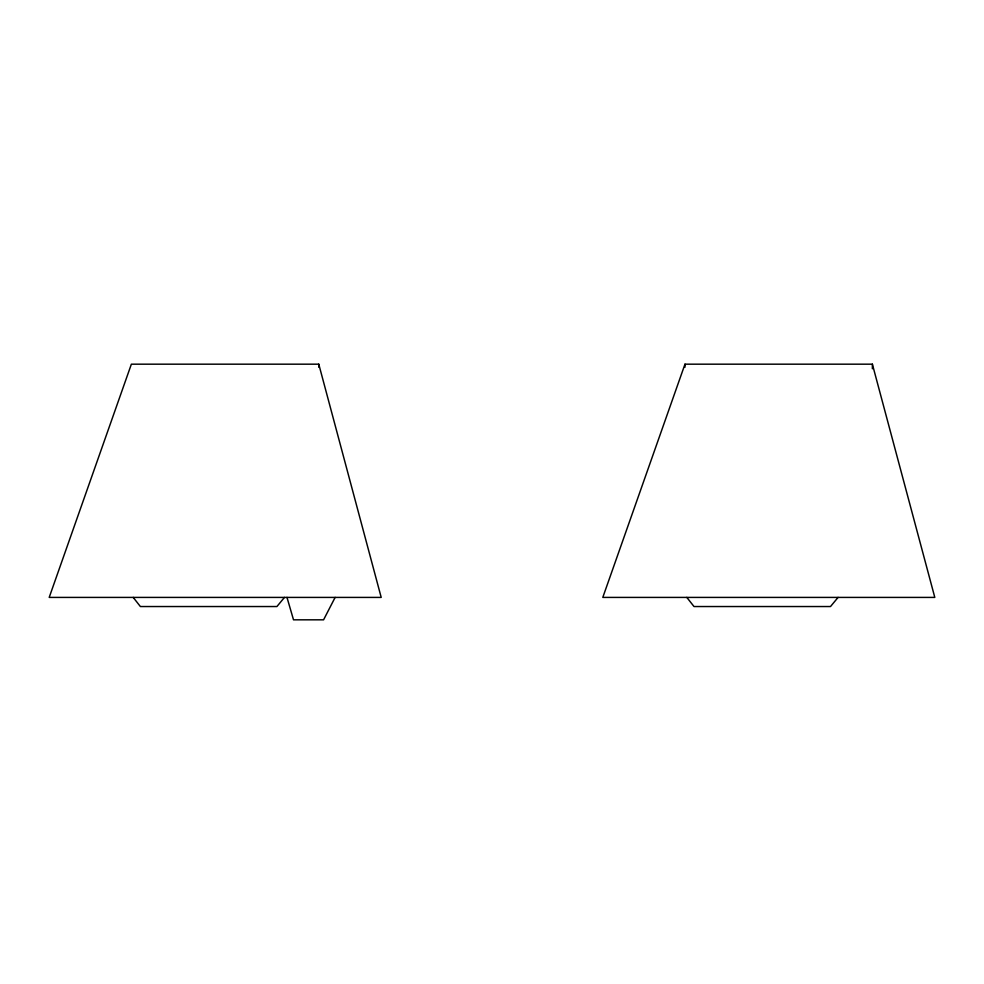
<?xml version="1.0" encoding="UTF-8"?>
<svg xmlns="http://www.w3.org/2000/svg" width="984" height="984" viewBox="0 0 984 984"><rect width="100%" height="100%" fill="white"/><g stroke="black" fill="none" stroke-linecap="round" stroke-linejoin="round"><path stroke-width="1.48" d="M684.975 364.178L602.798 597.411L934.8 597.411L872.377 364.178L684.975 364.178L684.975 367.241M335.126 597.411L323.576 619.822L293.515 619.822L286.984 597.411M284.474 597.411L276.91 606.538L140.392 606.538L133.209 597.411M838.073 597.411L830.508 606.538L694.003 606.538L686.82 597.411M318.779 364.178L131.364 364.178L49.2 597.411L381.202 597.411L318.779 364.178L318.779 367.241M872.377 364.178L872.377 368.779"/></g></svg>
